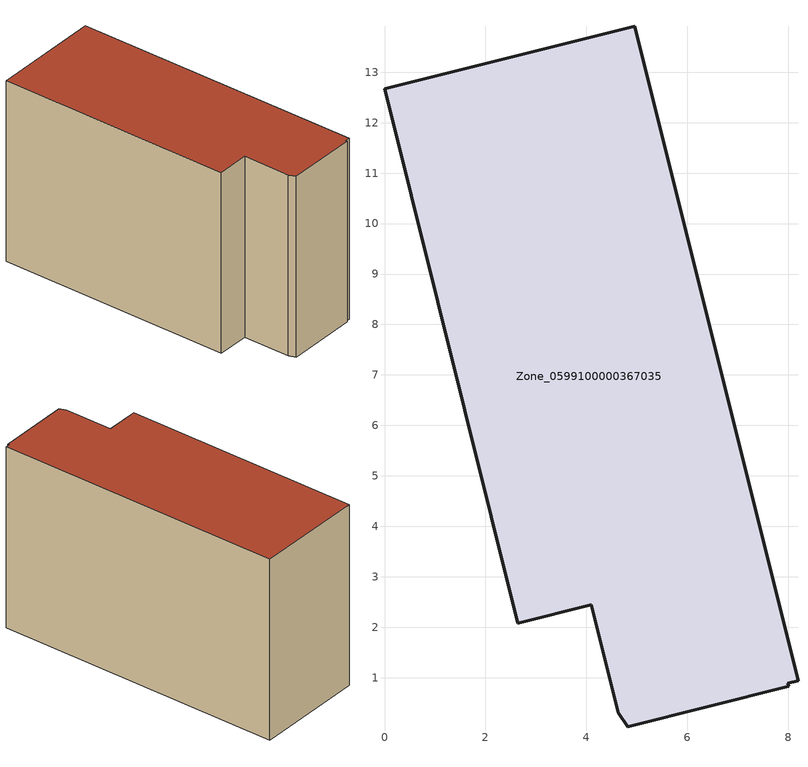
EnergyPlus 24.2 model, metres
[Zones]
Zone_0599100000367035
 floor ground (C_G): 7.99,0.89 8.01,0.82 4.82,0.03 4.63,0.31 4.09,2.45 2.64,2.08 0,12.67 4.96,13.91 8.2,0.94 z0
 wall outside (C_F): 4.82,0.03 8.01,0.82 7.99,0.89 8.2,0.94 4.96,13.91 0,12.67 2.64,2.08 4.09,2.45 4.63,0.31 4.82,0.03 z0:8.58
 roof outside (C_R): 8.01,0.82 7.99,0.89 8.2,0.94 4.96,13.91 0,12.67 2.64,2.08 4.09,2.45 4.63,0.31 4.82,0.03 z8.58
[BUILDING]
Pand.0599100000367035: North Axis=0; Terrain=City; Loads Convergence Tolerance Value=0.04; Temperature Convergence Tolerance Value=0.4; Solar Distribution=FullExterior; Maximum Number of Warmup Days=25; Minimum Number of Warmup Days=1
[Site:Location]
Rotterdam.The.Hague.AP_ZH_NLD Design_Conditions: Latitude=51.96; Longitude=4.45; Time Zone=1; Elevation=-4.5
[SITE:GROUNDTEMPERATURE:BUILDINGSURFACE]
18, 18, 18, 18, 18, 18, 18, 18, 18, 18, 18, 18
[MATERIAL] Thermal Absorptance=0.9; Solar Absorptance=0.7; Visible Absorptance=0.7
Name | Roughness | Thickness | Conductivity | Density | Specific Heat
G.TI.1992-2005 | MediumSmooth | 0.15 | 0.06 | 540 | 1210
F.TI.1992-2005 | Rough | 0.3 | 0.12 | 1920 | 840
R.TI.1992-2005 | MediumRough | 0.2 | 0.08 | 1500 | 1000
[CONSTRUCTION]
C_G: G.TI.1992-2005
C_F: F.TI.1992-2005
C_R: R.TI.1992-2005
[ZONE]
Zone_0599100000367035: Type=1; Multiplier=1; Ceiling Height=Autocalculate; Volume=Autocalculate; Floor Area=autocalculate; Part of Total Floor Area=Yes
[ZONEINFILTRATION:DESIGNFLOWRATE]
Infil_Zone_0599100000367035: Zone or ZoneList or Space or SpaceList=Zone_0599100000367035; Schedule=AlwaysOn; Design Flow Rate Calculation Method=Flow/Area; Flow Rate per Floor Area=0.0015; Constant Term Coefficient=1; Temperature Term Coefficient=0; Velocity Term Coefficient=0; Velocity Squared Term Coefficient=0
[HVACTEMPLATE:ZONE:IDEALLOADSAIRSYSTEM]
Zone_0599100000367035: Maximum Heating Supply Air Temperature=50; Minimum Cooling Supply Air Temperature=13; Maximum Heating Supply Air Humidity Ratio=0.0156; Minimum Cooling Supply Air Humidity Ratio=0.0077; Heating Limit=NoLimit; Cooling Limit=NoLimit; Dehumidification Control Type=ConstantSensibleHeatRatio; Cooling Sensible Heat Ratio=0.7; Dehumidification Setpoint=60; Humidification Control Type=None; Humidification Setpoint=30; Outdoor Air Method=None; Outdoor Air Flow Rate per Person=0.00944; Outdoor Air Flow Rate per Zone Floor Area=0; Outdoor Air Flow Rate per Zone=0; Demand Controlled Ventilation Type=None; Outdoor Air Economizer Type=NoEconomizer; Heat Recovery Type=None; Sensible Heat Recovery Effectiveness=0.7; Latent Heat Recovery Effectiveness=0.65
[ZONECONTROL:THERMOSTAT]
ThermostatControl_Zone_0599100000367035: Zone or ZoneList=Zone_0599100000367035; Control Type Schedule=DualSetpointControlType; Control 1=Thermostat_Zone_0599100000367035; Temperature Difference Between Cutout And Setpoint=0
[THERMOSTATSETPOINT:DUALSETPOINT]
Thermostat_Zone_0599100000367035: Heating Setpoint Temperature Schedule=HeatingSetpoint_Zone_0599100000367035; Cooling Setpoint Temperature Schedule=CoolingSetpoint_Zone_0599100000367035
[SCHEDULE:COMPACT]
HeatingSetpoint_Zone_0599100000367035: Through: 12/31, For: AllDays, Until: 24:00, 21
CoolingSetpoint_Zone_0599100000367035: Through: 12/31, For: AllDays, Until: 24:00, 24
DualSetpointControlType: Through: 12/31, For: AllDays, Until: 24:00, 4
AlwaysOn: Through: 12/31, For: AllDays, Until: 24:00, 1
